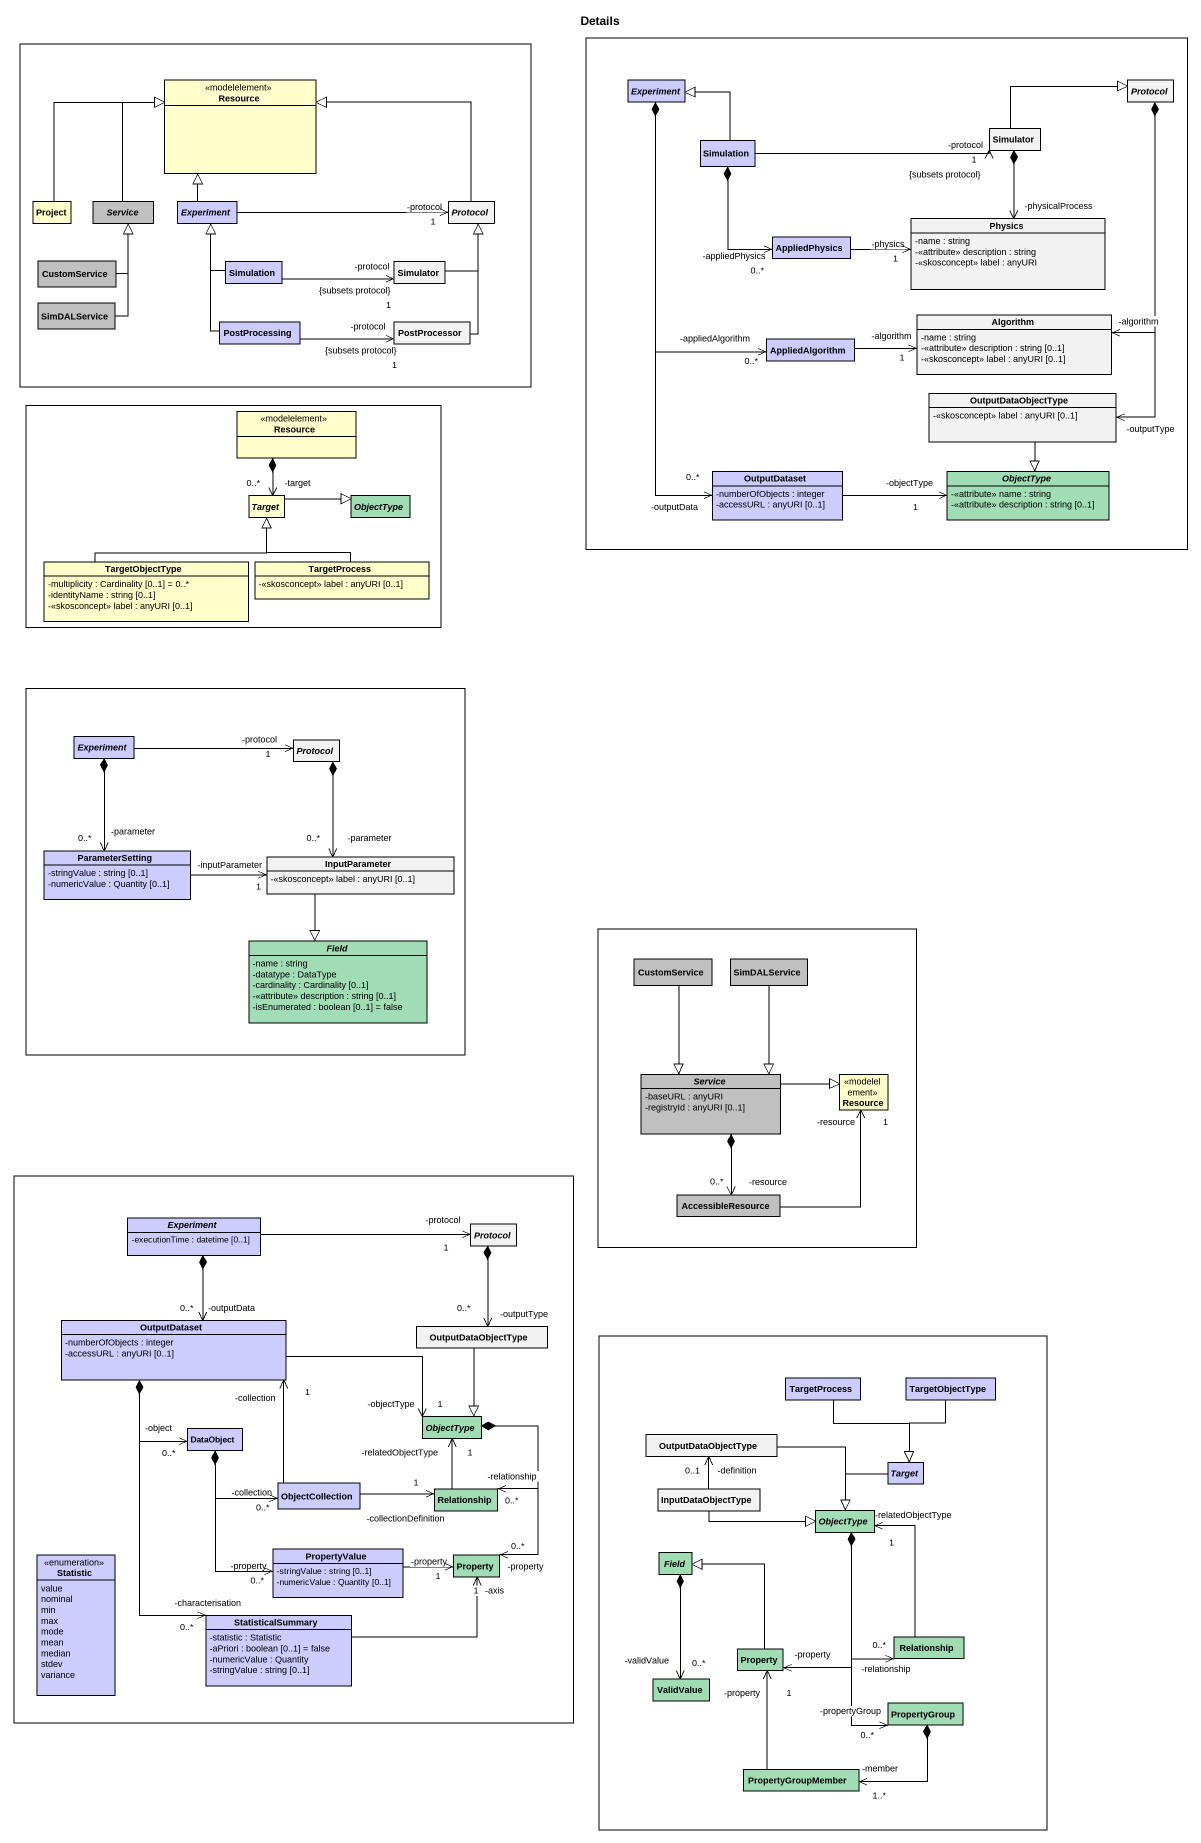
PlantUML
@startuml
title Details
hide circle
hide empty members
skinparam classAttributeIconSize 0
rectangle " " as rectangle1 {
  class Resource <<modelelement>> #FFFFCC
  class Project #FFFFCC
  abstract class Service #C0C0C0
  abstract class "Experiment" as Experiment_2 #CCCCFF
  abstract class "Protocol" as Protocol__2
  class CustomService #C0C0C0
  class "Simulation" as Simulation_2 #CCCCFF
  class "Simulator" as Simulator_2
  class SimDALService #C0C0C0
  class PostProcessing #CCCCFF
  class PostProcessor
}
rectangle " " as rectangle2 {
  abstract class Experiment #CCCCFF
  abstract class "Protocol" as Protocol_
  class Simulation #CCCCFF
  class Simulator
  class Physics {
    -name : string
    -<<attribute>> description : string
    -<<skosconcept>> label : anyURI
  }
  class AppliedPhysics #CCCCFF
  class AppliedAlgorithm #CCCCFF
  class Algorithm {
    -name : string
    -<<attribute>> description : string [0..1]
    -<<skosconcept>> label : anyURI [0..1]
  }
  class OutputDataObjectType {
    -<<skosconcept>> label : anyURI [0..1]
  }
  class OutputDataset #CCCCFF {
    -numberOfObjects : integer
    -accessURL : anyURI [0..1]
  }
  abstract class "ObjectType" as ObjectType_2 #A0DCB4 {
    -<<attribute>> name : string
    -<<attribute>> description : string [0..1]
  }
}
rectangle " " as rectangle3 {
  class "Resource" as Resource_2 <<modelelement>> #FFFFCC
  abstract class Target #FFFFCC
  abstract class ObjectType #A0DCB4
  class TargetObjectType #FFFFCC {
    -multiplicity : Cardinality [0..1] = 0..*
    -identityName : string [0..1]
    -<<skosconcept>> label : anyURI [0..1]
  }
  class TargetProcess #FFFFCC {
    -<<skosconcept>> label : anyURI [0..1]
  }
}
rectangle " " as rectangle4 {
  abstract class "Experiment" as Experiment_3 #CCCCFF
  abstract class "Protocol" as Protocol__3
  class ParameterSetting #CCCCFF {
    -stringValue : string [0..1]
    -numericValue : Quantity [0..1]
  }
  class InputParameter {
    -<<skosconcept>> label : anyURI [0..1]
  }
  abstract class Field #A0DCB4 {
    -name : string
    -datatype : DataType
    -cardinality : Cardinality [0..1]
    -<<attribute>> description : string [0..1]
    -isEnumerated : boolean [0..1] = false
  }
}
rectangle " " as rectangle5 {
  class "CustomService" as CustomService_2 #C0C0C0
  class "SimDALService" as SimDALService_2 #C0C0C0
  abstract class "Service" as Service_2 #C0C0C0 {
    -baseURL : anyURI
    -registryId : anyURI [0..1]
  }
  class "Resource" as Resource_3 <<modelelement>> #FFFFCC
  class AccessibleResource #C0C0C0
}
rectangle " " as rectangle6 {
  abstract class "Experiment" as Experiment_4 #CCCCFF {
    -executionTime : datetime [0..1]
  }
  abstract class "Protocol" as Protocol__4
  class "OutputDataset" as OutputDataset_2 #CCCCFF {
    -numberOfObjects : integer
    -accessURL : anyURI [0..1]
  }
  class "OutputDataObjectType" as OutputDataObjectType_2
  abstract class "ObjectType" as ObjectType_3 #A0DCB4
  class DataObject #CCCCFF
  class ObjectCollection #CCCCFF
  class Relationship #A0DCB4
  enum Statistic #CCCCFF {
    value
    nominal
    min
    max
    mode
    mean
    median
    stdev
    variance
  }
  class PropertyValue #CCCCFF {
    -stringValue : string [0..1]
    -numericValue : Quantity [0..1]
  }
  class Property #A0DCB4
  class StatisticalSummary #CCCCFF {
    -statistic : Statistic
    -aPriori : boolean [0..1] = false
    -numericValue : Quantity
    -stringValue : string [0..1]
  }
}
rectangle " " as rectangle7 {
  class "TargetProcess" as TargetProcess_2 #CCCCFF
  class "TargetObjectType" as TargetObjectType_2 #CCCCFF
  class "OutputDataObjectType" as OutputDataObjectType_3
  abstract class "Target" as Target_2 #CCCCFF
  class InputDataObjectType
  abstract class "ObjectType" as ObjectType_4 #A0DCB4
  abstract class "Field" as Field_2 #A0DCB4
  class "Property" as Property_2 #A0DCB4
  class "Relationship" as Relationship_2 #A0DCB4
  class ValidValue #A0DCB4
  class PropertyGroup #A0DCB4
  class PropertyGroupMember #A0DCB4
}
Experiment *--> "-appliedAlgorithm\n0..*" AppliedAlgorithm
Experiment *--> "-outputData\n0..*" OutputDataset
Protocol_ *--> "-algorithm" Algorithm
Protocol_ *--> "-outputType" OutputDataObjectType
Simulation -up-|> Experiment
Simulation -right-> "-protocol\n1\n{subsets protocol}" Simulator
Simulation *--> "-appliedPhysics\n0..*" AppliedPhysics
Simulator -right-|> Protocol_
Simulator *--> "-physicalProcess" Physics
Project -right-|> Resource
Service -up-|> Resource
Experiment_2 -up-|> Resource
Experiment_2 -right-> "1\n-protocol" Protocol__2
Protocol__2 -left-|> Resource
CustomService -up-|> Service
Simulation_2 -up-|> Experiment_2
Simulation_2 -right-> "1\n-protocol\n{subsets protocol}" Simulator_2
Simulator_2 -up-|> Protocol__2
AppliedPhysics -right-> "-physics\n1" Physics
SimDALService -up-|> Service
PostProcessing -up-|> Experiment_2
PostProcessing -right-> "1\n-protocol\n{subsets protocol}" PostProcessor
PostProcessor -up-|> Protocol__2
AppliedAlgorithm -right-> "-algorithm\n1" Algorithm
Resource_2 *--> "-target\n0..*" Target
OutputDataObjectType --|> ObjectType_2
Target -right-|> ObjectType
OutputDataset -right-> "-objectType\n1" ObjectType_2
TargetObjectType -up-|> Target
TargetProcess -up-|> Target
Experiment_3 -right-> "-protocol\n1" Protocol__3
Experiment_3 *--> "-parameter\n0..*" ParameterSetting
Protocol__3 *--> "-parameter\n0..*" InputParameter
ParameterSetting -right-> "-inputParameter\n1" InputParameter
InputParameter --|> Field
CustomService_2 --|> Service_2
SimDALService_2 --|> Service_2
Service_2 -right-|> Resource_3
Service_2 *--> "0..*\n-resource" AccessibleResource
Experiment_4 -right-> "1\n-protocol" Protocol__4
Experiment_4 *--> "-outputData\n0..*" OutputDataset_2
Protocol__4 *--> "-outputType\n0..*" OutputDataObjectType_2
AccessibleResource -up-> "1\n-resource" Resource_3
OutputDataset_2 -right-> "-objectType\n1" ObjectType_3
OutputDataset_2 *--> "-object\n0..*" DataObject
OutputDataset_2 *--> "0..*\n-characterisation" StatisticalSummary
OutputDataObjectType_2 --|> ObjectType_3
TargetProcess_2 --|> Target_2
TargetObjectType_2 --|> Target_2
ObjectType_3 *--> "-relationship\n0..*" Relationship
ObjectType_3 *--> "0..*\n-property" Property
DataObject *-right-> "-collection\n0..*" ObjectCollection
DataObject *--> "-property\n0..*" PropertyValue
OutputDataObjectType_3 -right-|> ObjectType_4
Target_2 --|> ObjectType_4
ObjectCollection -up-> "-collection\n1" OutputDataset_2
ObjectCollection -right-> "-collectionDefinition\n1" Relationship
Relationship -up-> "-relatedObjectType\n1" ObjectType_3
InputDataObjectType -up-> "-definition\n0..1" OutputDataObjectType_3
InputDataObjectType -right-|> ObjectType_4
ObjectType_4 *--> "-property" Property_2
ObjectType_4 *--> "0..*\n-relationship" Relationship_2
ObjectType_4 *--> "0..*\n-propertyGroup" PropertyGroup
PropertyValue -right-> "-property\n1" Property
Field_2 *--> "0..*\n-validValue" ValidValue
StatisticalSummary -right-> "1\n-axis" Property
Property_2 -up-|> Field_2
Relationship_2 -up-> "1\n-relatedObjectType" ObjectType_4
PropertyGroup *-left-> "1..*\n-member" PropertyGroupMember
PropertyGroupMember -up-> "1\n-property" Property_2
@enduml
